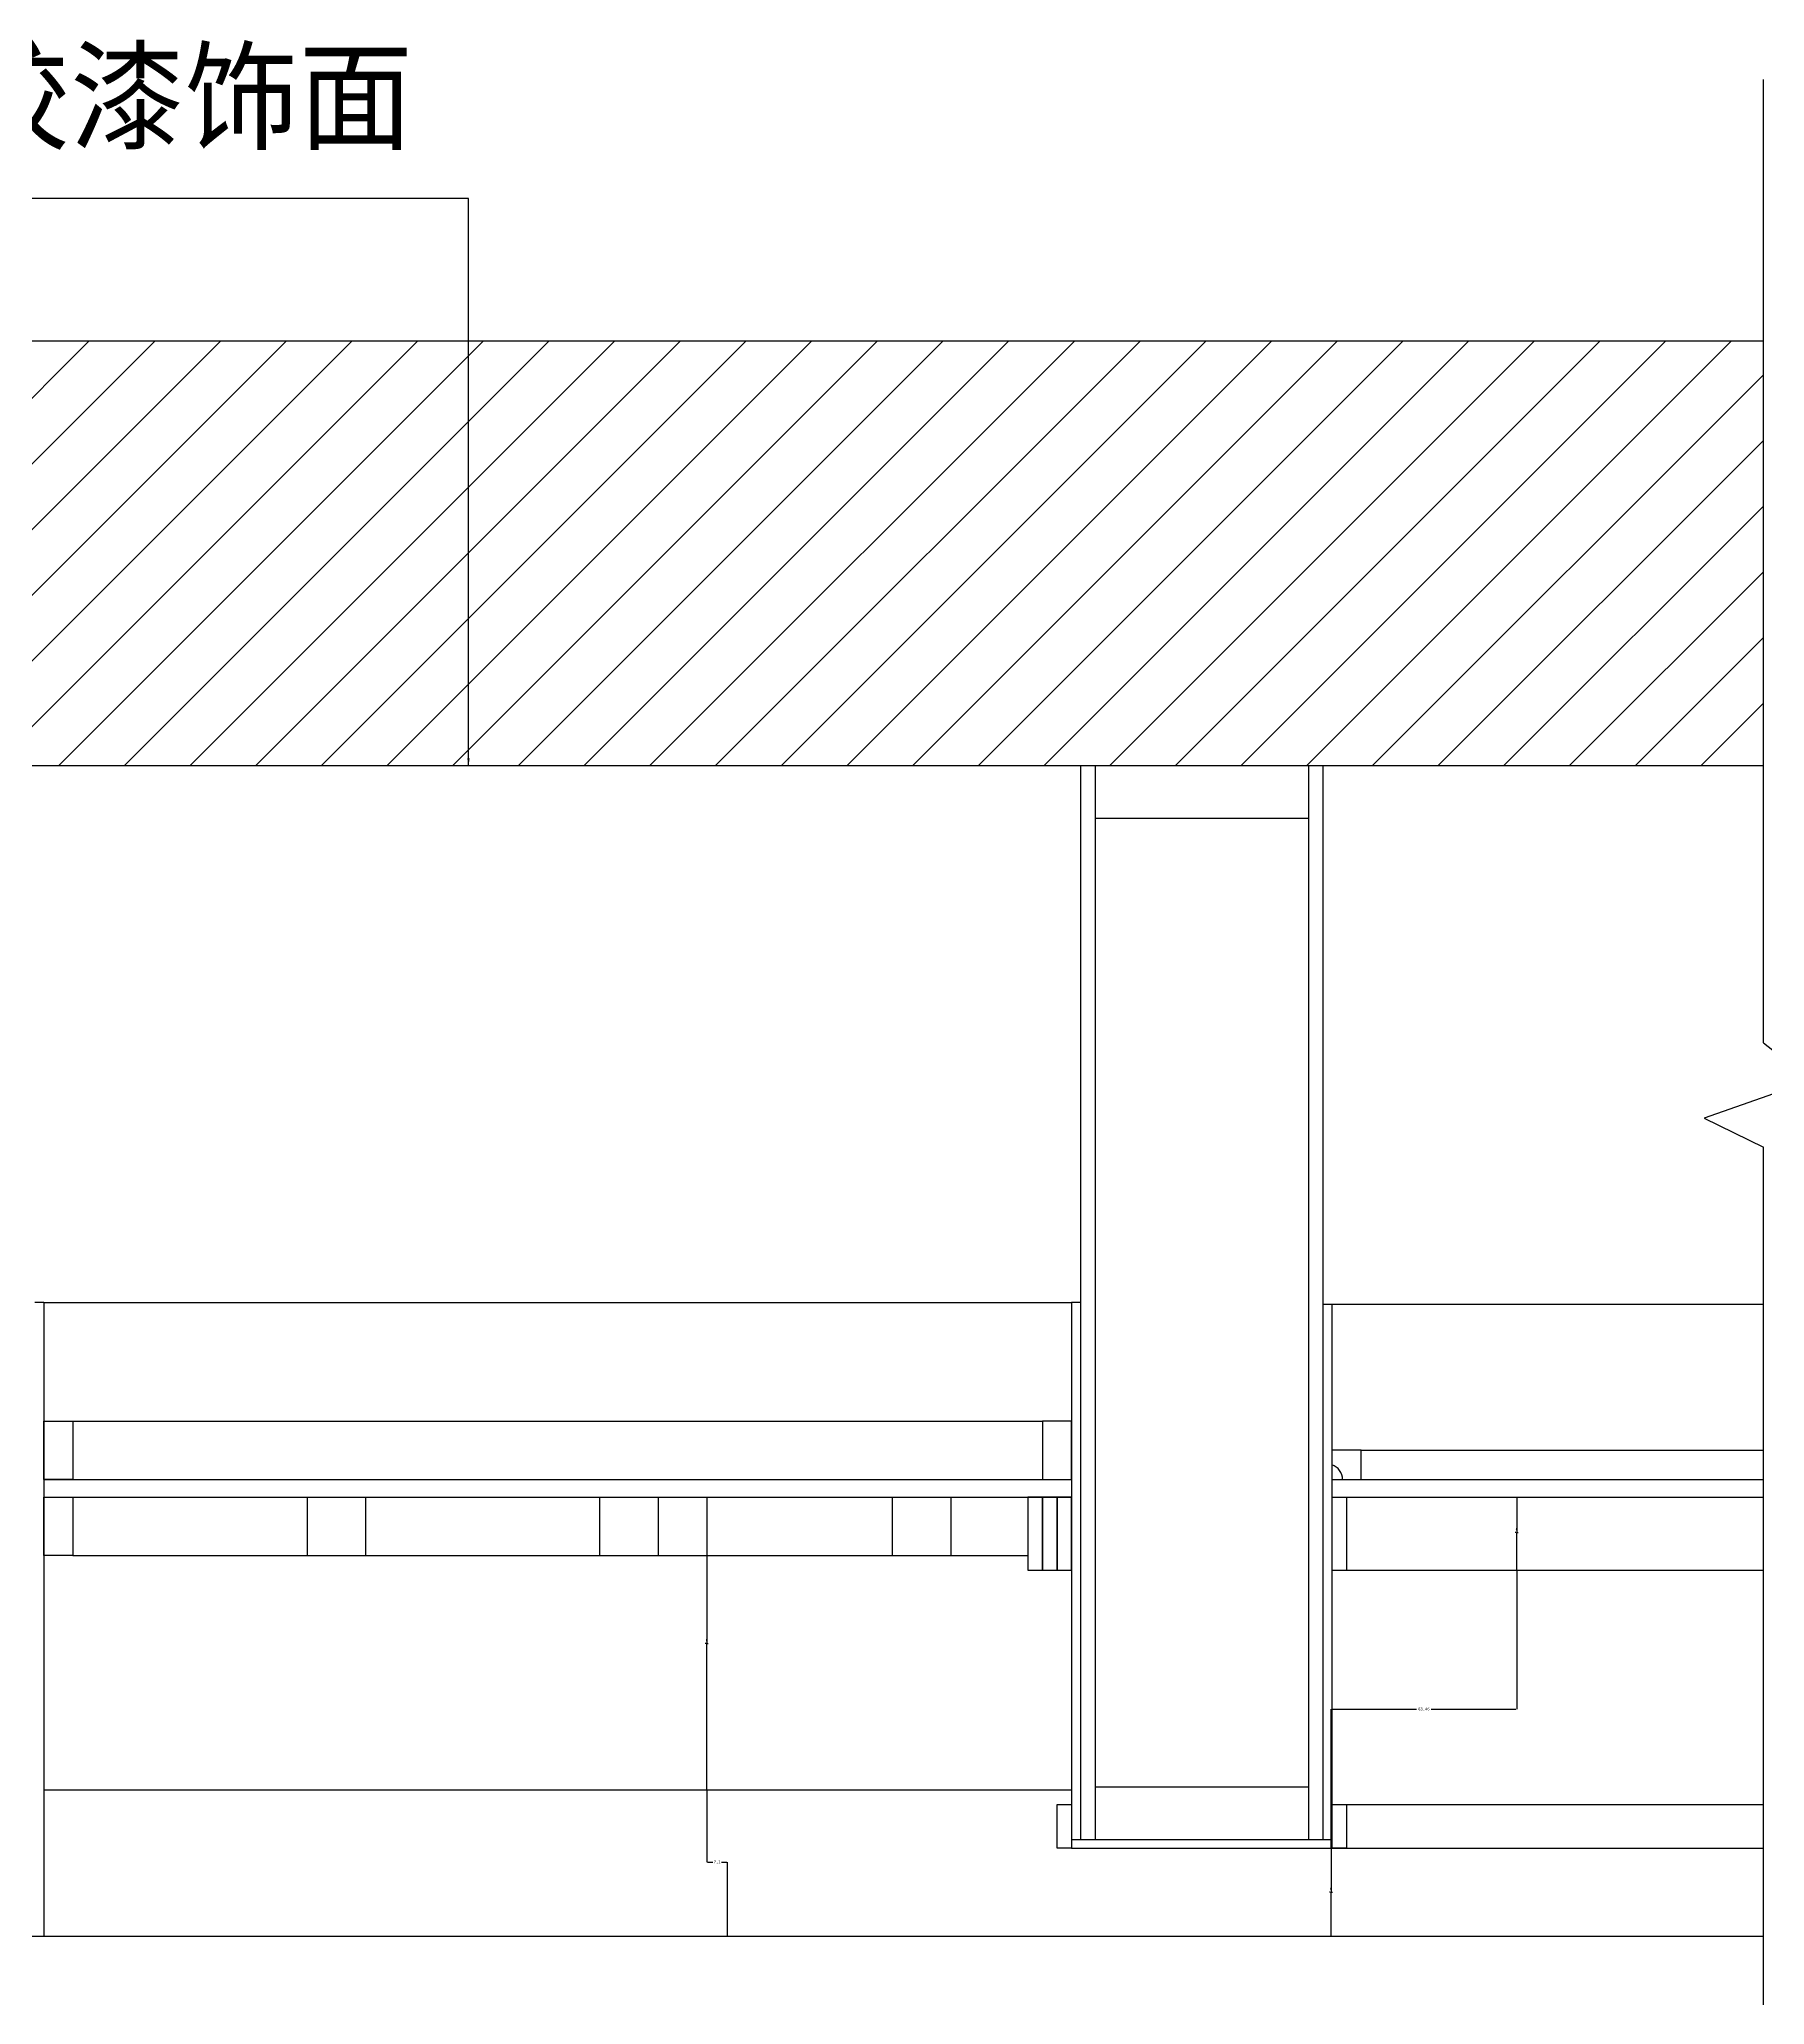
# Model space of a CAD drawing. Header units: metres. Extents: x 131195 to 135203, y -47346 to -44477.
# Drawn here: x 133362 to 133951, y -46750 to -46078 of the extents above; entities that cross this region are included whole.
import ezdxf

# ---------------------------------------------------------------- set-up
doc = ezdxf.new("R2010")
doc.units = ezdxf.units.M
for name, color, linetype in [('中线', 5, 'Continuous'), ('浅线', 2, 'Continuous'), ('粗线', 7, 'Continuous'), ('细实线', 1, 'Continuous'), ('细线', 1, 'Continuous')]:
    doc.layers.add(name, color=color, linetype=linetype)
doc.dimstyles.get("Standard").update_dxf_attribs({"dimtxt": 2.5, "dimasz": 2.5, "dimexe": 1.25, "dimexo": 0.625, "dimtad": 1, "dimcen": 2.5, "dimazin": 3, "dimtfac": 1, "dimtmove": 0, "dimatfit": 3})

# ---------------------------------------------------------------- blocks, each defined once
blk = doc.blocks.new('A$C62782132')
at = {"layer": '细线'}
blk.add_lwpolyline([(0, 20), (10, 20), (10, 0), (0, 0)], close=True, dxfattribs=at)
blk = doc.blocks.new('_CLOSEDFILLED')
at = {"color": 0, "linetype": 'BYBLOCK'}
blk.add_solid([(-1, 0.2), (0, 0), (-1, -0.2)], dxfattribs=at)
blk = doc.blocks.new('*D15')
for p, q in [((133866.72, -46601.48), (133866.72, -46648.98)), ((133803.26, -46696.48), (133803.26, -46648.98)), ((133803.51, -46648.98), (133832.49, -46648.98)), ((133837.49, -46648.98), (133866.47, -46648.98))]:
    blk.add_line(p, q)
at = {"layer": 'Defpoints'}
for p in [(133866.72, -46601.48), (133803.26, -46648.98), (133803.26, -46696.48)]:
    blk.add_point(p, dxfattribs=at)
at = {"layer": '细线', "xscale": 0.25, "yscale": 0.25, "rotation": 180}
blk.add_blockref('_CLOSEDFILLED', (133803.26, -46648.98), dxfattribs=at)
at = {"layer": '细线', "xscale": 0.25, "yscale": 0.25}
blk.add_blockref('_CLOSEDFILLED', (133866.72, -46648.98), dxfattribs=at)
at = {"layer": '细线', "insert": (133834.99, -46648.98), "char_height": 1, "attachment_point": 5}
blk.add_mtext('63,46', dxfattribs=at)
blk = doc.blocks.new('*D16')
for p, q in [((133803.26, -46696.48), (133803.26, -46711.48)), ((133803.01, -46711.48), (133802.76, -46711.48)), ((133803.26, -46726.48), (133803.26, -46711.48)), ((133803.26, -46711.48), (133803.26, -46711.48)), ((133803.51, -46711.48), (133803.76, -46711.48))]:
    blk.add_line(p, q)
at = {"layer": 'Defpoints'}
for p in [(133803.26, -46696.48), (133803.26, -46711.48), (133803.26, -46726.48)]:
    blk.add_point(p, dxfattribs=at)
at = {"layer": '细线', "xscale": 0.25, "yscale": 0.25}
blk.add_blockref('_CLOSEDFILLED', (133803.26, -46711.48), dxfattribs=at)
at = {"layer": '细线', "xscale": 0.25, "yscale": 0.25, "rotation": 180}
blk.add_blockref('_CLOSEDFILLED', (133803.26, -46711.48), dxfattribs=at)
at = {"layer": '细线', "insert": (133803.26, -46710.355), "char_height": 1, "attachment_point": 5}
blk.add_mtext('0', dxfattribs=at)
blk = doc.blocks.new('*D17')
for p, q in [((133589.92, -46676.48), (133589.92, -46701.24)), ((133590.17, -46701.24), (133591.97, -46701.24)), ((133594.97, -46701.24), (133596.77, -46701.24)), ((133597.02, -46726.48), (133597.02, -46701.24))]:
    blk.add_line(p, q)
at = {"layer": 'Defpoints'}
for p in [(133589.92, -46676.48), (133589.92, -46701.24), (133597.02, -46726.48)]:
    blk.add_point(p, dxfattribs=at)
at = {"layer": '细线', "xscale": 0.25, "yscale": 0.25, "rotation": 180}
blk.add_blockref('_CLOSEDFILLED', (133589.92, -46701.24), dxfattribs=at)
at = {"layer": '细线', "xscale": 0.25, "yscale": 0.25}
blk.add_blockref('_CLOSEDFILLED', (133597.02, -46701.24), dxfattribs=at)
at = {"layer": '细线', "insert": (133593.47, -46701.24), "char_height": 1, "attachment_point": 5}
blk.add_mtext('7,1', dxfattribs=at)
blk = doc.blocks.new('*D25')
for p, q in [((133866.72, -46576.48), (133866.72, -46588.53)), ((133866.47, -46588.53), (133866.22, -46588.53)), ((133866.72, -46601.48), (133866.72, -46588.53)), ((133866.72, -46588.53), (133866.72, -46588.53)), ((133866.97, -46588.53), (133867.22, -46588.53))]:
    blk.add_line(p, q)
at = {"layer": 'Defpoints'}
for p in [(133866.72, -46576.48), (133866.72, -46588.53), (133866.72, -46601.48)]:
    blk.add_point(p, dxfattribs=at)
at = {"layer": '细线', "xscale": 0.25, "yscale": 0.25}
blk.add_blockref('_CLOSEDFILLED', (133866.72, -46588.53), dxfattribs=at)
at = {"layer": '细线', "xscale": 0.25, "yscale": 0.25, "rotation": 180}
blk.add_blockref('_CLOSEDFILLED', (133866.72, -46588.53), dxfattribs=at)
at = {"layer": '细线', "insert": (133866.72, -46587.405), "char_height": 1, "attachment_point": 5}
blk.add_mtext('0', dxfattribs=at)
blk = doc.blocks.new('*D26')
for p, q in [((133589.92, -46576.48), (133589.92, -46626.48)), ((133589.67, -46626.48), (133589.42, -46626.48)), ((133589.92, -46676.48), (133589.92, -46626.48)), ((133589.92, -46626.48), (133589.92, -46626.48)), ((133590.17, -46626.48), (133590.42, -46626.48))]:
    blk.add_line(p, q)
at = {"layer": 'Defpoints'}
for p in [(133589.92, -46576.48), (133589.92, -46626.48), (133589.92, -46676.48)]:
    blk.add_point(p, dxfattribs=at)
at = {"layer": '细线', "xscale": 0.25, "yscale": 0.25}
blk.add_blockref('_CLOSEDFILLED', (133589.92, -46626.48), dxfattribs=at)
at = {"layer": '细线', "xscale": 0.25, "yscale": 0.25, "rotation": 180}
blk.add_blockref('_CLOSEDFILLED', (133589.92, -46626.48), dxfattribs=at)
at = {"layer": '细线', "insert": (133589.92, -46625.355), "char_height": 1, "attachment_point": 5}
blk.add_mtext('0', dxfattribs=at)

msp = doc.modelspace()

# ---------------------------------------------------------------- hatches: boundary and pattern name
at = {"layer": '浅线'}
h = msp.add_hatch(dxfattribs=at)
h.set_pattern_fill('ANSI31', scale=5)
h.paths.add_polyline_path([(134179.15, -46181.33), (134179.15, -46326.48), (134846.44, -46326.48), (134846.44, -46366.48), (134846.44, -46505.48), (135149.33, -46505.48), (135149.33, -46357.67), (135126.26, -46345.86), (135173.8, -46326.27), (135149.33, -46317.28), (135149.33, -46181.33)])
h.paths.add_polyline_path([(134179.15, -46326.48), (134179.15, -46181.33), (133972.13, -46181.33), (133972.13, -46326.48)])
h.paths.add_polyline_path([(133951.01, -46326.48), (133951.01, -46181.33), (132723.1, -46181.33), (132723.1, -46317.28), (132698.63, -46326.27), (132746.16, -46345.86), (132723.1, -46357.67), (132723.1, -46505.48), (132863.3, -46505.48), (133088.3, -46505.48), (133088.3, -46326.48), (133118.3, -46326.48)])

# ---------------------------------------------------------------- linework, layer by layer
at = {"layer": '中线'}
for p, q in [((133363.3, -46570.48), (133714.62, -46570.48)), ((133803.51, -46570.48), (133951.01, -46570.48)), ((133363.3, -46576.48), (133714.62, -46576.48)), ((133803.51, -46576.48), (133951.01, -46576.48))]:
    msp.add_line(p, q, dxfattribs=at)
at = {"layer": '浅线'}
for p, q in [((133951.01, -46421.24), (133951.01, -46092.04)), ((133951.01, -46749.94), (133951.01, -46456.87)), ((133363.3, -46509.98), (133714.62, -46509.98)), ((133800.51, -46510.48), (133951.01, -46510.48)), ((133373.3, -46550.48), (133704.62, -46550.48)), ((133813.51, -46560.48), (133951.01, -46560.48)), ((133373.3, -46596.48), (133453.3, -46596.48)), ((133468.3, -46596.48), (133553.3, -46596.48)), ((133568.3, -46596.48), (133653.3, -46596.48)), ((133668.3, -46596.48), (133699.62, -46596.48)), ((133363.3, -46676.48), (133714.62, -46676.48)), ((133803.51, -46681.48), (133951.01, -46681.48)), ((133803.51, -46696.48), (133951.01, -46696.48)), ((133363.3, -46726.48), (133951.01, -46726.48))]:
    msp.add_line(p, q, dxfattribs=at)
msp.add_lwpolyline([(133951.01, -46421.24), (133967.47, -46434.1), (133930.81, -46446.97), (133951.01, -46456.87)], dxfattribs=at)
msp.add_arc((133802.01, -46570.43), 5.18, 359.5, 73.14, dxfattribs=at)
at = {"layer": '粗线'}
msp.add_line((133088.3, -46326.48), (133951.01, -46326.48), dxfattribs=at)
at = {"layer": '细实线'}
for p, q in [((132723.1, -46181.33), (133951.01, -46181.33)), ((133717.62, -46326.48), (133717.62, -46693.48)), ((133722.62, -46326.48), (133722.62, -46693.48)), ((133795.51, -46326.48), (133795.51, -46693.48)), ((133800.51, -46326.48), (133800.51, -46693.48)), ((133722.62, -46344.48), (133795.51, -46344.48)), ((133363.3, -46509.98), (133363.3, -46726.48)), ((133714.62, -46509.98), (133714.62, -46696.48)), ((133803.51, -46510.48), (133803.51, -46696.48)), ((133808.51, -46576.48), (133808.51, -46601.48)), ((133803.51, -46601.48), (133951.01, -46601.48)), ((133722.62, -46675.48), (133795.51, -46675.48)), ((133714.62, -46693.48), (133803.51, -46693.48)), ((133714.62, -46696.48), (133803.51, -46696.48)), ((132863.3, -46726.48), (133363.3, -46726.48))]:
    msp.add_line(p, q, dxfattribs=at)
at = {"layer": '细线'}
for p, q in [((133363.3, -46509.98), (133360.3, -46509.98)), ((133717.62, -46509.98), (133714.62, -46509.98)), ((133453.3, -46576.48), (133453.3, -46596.48)), ((133473.3, -46576.48), (133473.3, -46596.48)), ((133553.3, -46576.48), (133553.3, -46596.48)), ((133573.3, -46576.48), (133573.3, -46596.48)), ((133653.3, -46576.48), (133653.3, -46596.48)), ((133673.3, -46576.48), (133673.3, -46596.48)), ((133453.3, -46596.48), (133473.3, -46596.48)), ((133553.3, -46596.48), (133573.3, -46596.48)), ((133653.3, -46596.48), (133673.3, -46596.48))]:
    msp.add_line(p, q, dxfattribs=at)
for points in [[(133363.3, -46550.48), (133373.3, -46550.48), (133373.3, -46570.48), (133363.3, -46570.48)], [(133803.51, -46570.48), (133813.51, -46570.48), (133813.51, -46560.48), (133803.51, -46560.48)], [(133363.3, -46576.48), (133373.3, -46576.48), (133373.3, -46596.48), (133363.3, -46596.48)], [(133704.62, -46576.48), (133699.62, -46576.48), (133699.62, -46601.48), (133704.62, -46601.48)], [(133709.62, -46576.48), (133704.62, -46576.48), (133704.62, -46601.48), (133709.62, -46601.48)], [(133714.62, -46576.48), (133709.62, -46576.48), (133709.62, -46601.48), (133714.62, -46601.48)], [(133709.62, -46681.48), (133714.62, -46681.48), (133714.62, -46696.48), (133709.62, -46696.48)], [(133803.51, -46681.48), (133808.51, -46681.48), (133808.51, -46696.48), (133803.51, -46696.48)]]:
    msp.add_lwpolyline(points, close=True, dxfattribs=at)

# ---------------------------------------------------------------- block references
at = {"layer": '细线', "xscale": -1}
msp.add_blockref('A$C62782132', (133714.62, -46570.48), dxfattribs=at)

# ---------------------------------------------------------------- texts
at = {"layer": '细线', "insert": (133216.44, -46082.85), "char_height": 30, "attachment_point": 1}
msp.add_mtext('白色乳胶漆饰面', dxfattribs=at)

# ---------------------------------------------------------------- dimensions: what is measured, and where the dimension line sits
at = {"layer": '细线'}
for base, p1, p2, picture, middle in [((133589.92, -46626.48), (133589.92, -46576.48), (133589.92, -46676.48), '*D26', (133589.92, -46625.355)), ((133866.72, -46588.53), (133866.72, -46601.48), (133866.72, -46576.48), '*D25', (133866.72, -46587.405)), ((133803.26, -46648.98), (133803.26, -46696.48), (133866.72, -46601.48), '*D15', (133834.99, -46648.98)), ((133589.92, -46701.24), (133589.92, -46676.48), (133597.02, -46726.48), '*D17', (133593.47, -46701.24)), ((133803.26, -46711.48), (133803.26, -46726.48), (133803.26, -46696.48), '*D16', (133803.26, -46710.355))]:
    dim = msp.add_linear_dim(base=base, p1=p1, p2=p2, dimstyle='Standard', dxfattribs=at)
    dim.commit()
    dim.dimension.update_dxf_attribs({"geometry": picture, "text_midpoint": middle})

# ---------------------------------------------------------------- leaders
msp.add_leader([(133508.48, -46326.48), (133508.48, -46132.63), (133209.08, -46132.63)], dimstyle='Standard', dxfattribs=at)

doc.saveas('drawing.dxf')
